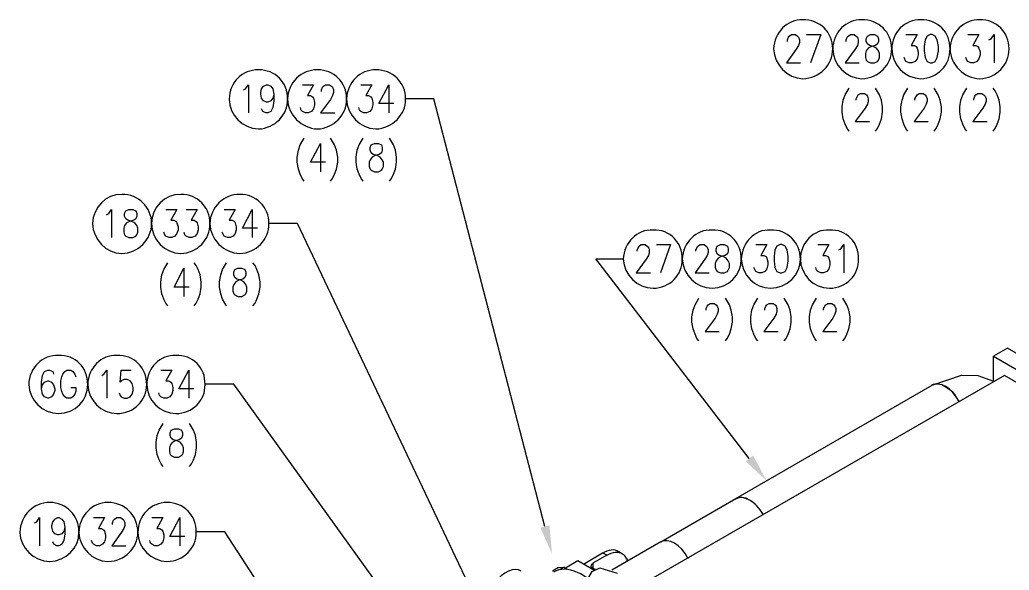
# Model space of a CAD drawing. Header units: inches. Extents: x 0.3 to 33.8, y 15.5 to 37.1.
# Drawn here: x 17.77 to 24.09, y 29.59 to 33.11 of the extents above; entities that cross this region are included whole.
import ezdxf

# ---------------------------------------------------------------- set-up
doc = ezdxf.new("R2010")
doc.units = ezdxf.units.IN
doc.header["$MEASUREMENT"] = 0

# ---------------------------------------------------------------- blocks, each defined once
blk = doc.blocks.new('60298_1')
at = {"transparency": 33554687}
for points in [[(22.4565, 30.3241), (22.5426, 30.1629), (22.4089, 30.2875)], [(21.1562, 29.8783), (21.1724, 29.6962), (21.0981, 29.8632)]]:
    blk.add_hatch(color=21, dxfattribs=at).paths.add_polyline_path(points)
for points in [[(22.675, 32.969), (22.675, 32.9783), (22.6817, 32.9954), (22.6874, 33.0031), (22.7013, 33.0124), (22.7271, 33.0124), (22.7395, 33.0031), (22.7467, 32.9954), (22.7524, 32.9783), (22.7524, 32.9618), (22.7467, 32.9427), (22.7323, 32.9184), (22.6693, 32.8322), (22.7591, 32.8322)], [(22.7979, 33.0124), (22.8882, 33.0124), (22.8232, 32.8322)], [(23.0504, 32.969), (23.0504, 32.9783), (23.0571, 32.9954), (23.0628, 33.0031), (23.0772, 33.0124), (23.1025, 33.0124), (23.1149, 33.0031), (23.1222, 32.9954), (23.1278, 32.9783), (23.1278, 32.9618), (23.1222, 32.9427), (23.1082, 32.9184), (23.0447, 32.8322), (23.1346, 32.8322)], [(23.2058, 32.8322), (23.2311, 32.8322), (23.2508, 32.8415), (23.2564, 32.8492), (23.2637, 32.8658), (23.2637, 32.8921), (23.2564, 32.9091), (23.2435, 32.9262), (23.2239, 32.9355), (23.1986, 32.9427), (23.1862, 32.9525), (23.179, 32.969), (23.179, 32.9861), (23.1862, 33.0031), (23.2058, 33.0124), (23.2311, 33.0124), (23.2508, 33.0031), (23.2564, 32.9861), (23.2564, 32.969), (23.2508, 32.9525), (23.2368, 32.9427), (23.2115, 32.9355), (23.1919, 32.9262), (23.179, 32.9091), (23.1733, 32.8921), (23.1733, 32.8658), (23.179, 32.8492), (23.1862, 32.8415), (23.2058, 32.8322)], [(23.4325, 33.0124), (23.5033, 33.0124), (23.4651, 32.9427), (23.4837, 32.9427), (23.4976, 32.9355), (23.5033, 32.9262), (23.51, 32.9014), (23.51, 32.8828), (23.5033, 32.8585), (23.4904, 32.8415), (23.4707, 32.8322), (23.4527, 32.8322), (23.4325, 32.8415), (23.4201, 32.8658)], [(23.5869, 32.8322), (23.5993, 32.8322), (23.6195, 32.8415), (23.6319, 32.8658), (23.6391, 32.9091), (23.6391, 32.9355), (23.6319, 32.9783), (23.6195, 33.0031), (23.5993, 33.0124), (23.5869, 33.0124), (23.5673, 33.0031), (23.5544, 32.9783), (23.5487, 32.9355), (23.5487, 32.9091), (23.5544, 32.8658), (23.5673, 32.8415), (23.5869, 32.8322)], [(23.8276, 33.0124), (23.8978, 33.0124), (23.8601, 32.9427), (23.8782, 32.9427), (23.8921, 32.9355), (23.8978, 32.9262), (23.905, 32.9014), (23.905, 32.8828), (23.8978, 32.8585), (23.8854, 32.8415), (23.8658, 32.8322), (23.8472, 32.8322), (23.8276, 32.8415), (23.8204, 32.8492), (23.8147, 32.8658)], [(23.9618, 32.9783), (23.9758, 32.9861), (23.9944, 33.0124), (23.9944, 32.8322)], [(19.2026, 32.6587), (19.2166, 32.6664), (19.2352, 32.6922), (19.2352, 32.512)], [(19.3963, 32.6323), (19.3906, 32.606), (19.3767, 32.589), (19.3581, 32.5817), (19.3508, 32.5817), (19.3312, 32.589), (19.3188, 32.606), (19.3131, 32.6323), (19.3131, 32.6416), (19.3188, 32.6664), (19.3312, 32.6829), (19.3508, 32.6922), (19.3581, 32.6922), (19.3767, 32.6829), (19.3906, 32.6664), (19.3963, 32.6323), (19.3963, 32.589), (19.3906, 32.5461), (19.3767, 32.5218), (19.3581, 32.512), (19.3457, 32.512), (19.3255, 32.5218), (19.3188, 32.5384)], [(19.5791, 32.6922), (19.6493, 32.6922), (19.6111, 32.623), (19.6297, 32.623), (19.6436, 32.6153), (19.6493, 32.606), (19.6566, 32.5817), (19.6566, 32.5631), (19.6493, 32.5384), (19.6364, 32.5218), (19.6168, 32.512), (19.5987, 32.512), (19.5791, 32.5218), (19.5719, 32.5291), (19.5662, 32.5461)], [(19.7004, 32.6494), (19.7004, 32.6587), (19.7077, 32.6757), (19.7134, 32.6829), (19.7273, 32.6922), (19.7526, 32.6922), (19.7655, 32.6829), (19.7722, 32.6757), (19.7779, 32.6587), (19.7779, 32.6416), (19.7722, 32.623), (19.7583, 32.5988), (19.6948, 32.512), (19.7851, 32.512)], [(19.9514, 32.6922), (20.0217, 32.6922), (19.9834, 32.623), (20.002, 32.623), (20.016, 32.6153), (20.0217, 32.606), (20.0289, 32.5817), (20.0289, 32.5631), (20.0217, 32.5384), (20.0087, 32.5218), (19.9891, 32.512), (19.971, 32.512), (19.9514, 32.5218), (19.9442, 32.5291), (19.9385, 32.5461)], [(20.1632, 32.5724), (20.0671, 32.5724), (20.1306, 32.6922), (20.1306, 32.512)], [(23.0695, 32.3963), (23.0571, 32.4134), (23.0442, 32.4397), (23.0318, 32.4738), (23.0246, 32.5167), (23.0246, 32.5507), (23.0318, 32.5936), (23.0442, 32.6277), (23.0695, 32.6706)], [(23.2378, 32.3963), (23.2502, 32.4134), (23.2631, 32.4397), (23.2755, 32.4738), (23.2828, 32.5167), (23.2828, 32.5507), (23.2755, 32.5936), (23.2631, 32.6277), (23.2378, 32.6706)], [(23.4449, 32.3963), (23.4325, 32.4134), (23.4196, 32.4397), (23.4072, 32.4738), (23.4, 32.5167), (23.4, 32.5507), (23.4072, 32.5936), (23.4196, 32.6277), (23.4449, 32.6706)], [(23.6133, 32.3963), (23.6257, 32.4134), (23.6386, 32.4397), (23.651, 32.4738), (23.6582, 32.5167), (23.6582, 32.5507), (23.651, 32.5936), (23.6386, 32.6277), (23.6133, 32.6706)], [(23.8204, 32.3963), (23.808, 32.4134), (23.795, 32.4397), (23.7827, 32.4738), (23.7754, 32.5167), (23.7754, 32.5507), (23.7827, 32.5936), (23.795, 32.6277), (23.8204, 32.6706)], [(23.9887, 32.3963), (24.0016, 32.4134), (24.014, 32.4397), (24.0269, 32.4738), (24.0336, 32.5167), (24.0336, 32.5507), (24.0269, 32.5936), (24.014, 32.6277), (24.0016, 32.654), (23.9887, 32.6706)], [(23.1144, 32.5936), (23.1144, 32.6029), (23.1273, 32.6277), (23.1413, 32.637), (23.1666, 32.637), (23.1795, 32.6277), (23.1862, 32.6199), (23.1919, 32.6029), (23.1919, 32.5864), (23.1862, 32.5673), (23.1723, 32.543), (23.1087, 32.4568), (23.1991, 32.4568)], [(23.4899, 32.5936), (23.4899, 32.6029), (23.5028, 32.6277), (23.5167, 32.637), (23.542, 32.637), (23.5549, 32.6277), (23.5621, 32.6199), (23.5673, 32.6029), (23.5673, 32.5864), (23.5621, 32.5673), (23.5477, 32.543), (23.4847, 32.4568), (23.5745, 32.4568)], [(23.8658, 32.5936), (23.8658, 32.6029), (23.8725, 32.6199), (23.8782, 32.6277), (23.8921, 32.637), (23.9174, 32.637), (23.9303, 32.6277), (23.9376, 32.6199), (23.9433, 32.6029), (23.9433, 32.5864), (23.9376, 32.5673), (23.9231, 32.543), (23.8601, 32.4568), (23.95, 32.4568)], [(19.591, 32.0767), (19.5786, 32.0937), (19.5657, 32.1201), (19.5533, 32.1536), (19.546, 32.197), (19.546, 32.2306), (19.5533, 32.274), (19.5657, 32.3075), (19.591, 32.3509)], [(19.7593, 32.0767), (19.7722, 32.0937), (19.7846, 32.1201), (19.7975, 32.1536), (19.8042, 32.197), (19.8042, 32.2306), (19.7975, 32.274), (19.7846, 32.3075), (19.7593, 32.3509)], [(19.9669, 32.0767), (19.954, 32.0937), (19.9411, 32.1201), (19.9287, 32.1536), (19.9215, 32.197), (19.9215, 32.2306), (19.9287, 32.274), (19.9411, 32.3075), (19.9669, 32.3509)], [(20.1347, 32.0767), (20.1477, 32.0937), (20.1601, 32.1201), (20.173, 32.1536), (20.1797, 32.197), (20.1797, 32.2306), (20.173, 32.274), (20.1601, 32.3075), (20.1347, 32.3509)], [(19.7263, 32.197), (19.6307, 32.197), (19.6937, 32.3168), (19.6937, 32.1366)], [(20.0387, 32.1366), (20.064, 32.1366), (20.0836, 32.1459), (20.0893, 32.1536), (20.096, 32.1707), (20.096, 32.197), (20.0893, 32.2135), (20.0764, 32.2306), (20.0568, 32.2399), (20.0315, 32.2476), (20.0186, 32.2569), (20.0118, 32.274), (20.0118, 32.2905), (20.0186, 32.3075), (20.0387, 32.3168), (20.064, 32.3168), (20.0836, 32.3075), (20.0893, 32.2905), (20.0893, 32.274), (20.0836, 32.2569), (20.0697, 32.2476), (20.0444, 32.2399), (20.0242, 32.2306), (20.0118, 32.2135), (20.0062, 32.197), (20.0062, 32.1707), (20.0118, 32.1536), (20.0186, 32.1459), (20.0387, 32.1366)], [(18.3284, 31.8624), (18.3423, 31.8696), (18.3604, 31.8959), (18.3604, 31.7157)], [(18.4709, 31.7157), (18.4962, 31.7157), (18.5158, 31.725), (18.5215, 31.7328), (18.5287, 31.7498), (18.5287, 31.7756), (18.5215, 31.7927), (18.5091, 31.8097), (18.4895, 31.819), (18.4642, 31.8267), (18.4513, 31.836), (18.444, 31.8531), (18.444, 31.8696), (18.4513, 31.8866), (18.4709, 31.8959), (18.4962, 31.8959), (18.5158, 31.8866), (18.5215, 31.8696), (18.5215, 31.8531), (18.5158, 31.836), (18.5019, 31.8267), (18.4766, 31.819), (18.4569, 31.8097), (18.444, 31.7927), (18.4389, 31.7756), (18.4389, 31.7498), (18.444, 31.7328), (18.4513, 31.725), (18.4709, 31.7157)], [(18.7079, 31.8959), (18.7781, 31.8959), (18.7399, 31.8267), (18.7585, 31.8267), (18.7725, 31.819), (18.7781, 31.8097), (18.7854, 31.7854), (18.7854, 31.7663), (18.7781, 31.7421), (18.7652, 31.725), (18.7456, 31.7157), (18.7275, 31.7157), (18.7079, 31.725), (18.7007, 31.7328), (18.695, 31.7498)], [(18.8365, 31.8959), (18.9067, 31.8959), (18.869, 31.8267), (18.8871, 31.8267), (18.9011, 31.819), (18.9067, 31.8097), (18.914, 31.7854), (18.914, 31.7663), (18.9067, 31.7421), (18.8943, 31.725), (18.8742, 31.7157), (18.8561, 31.7157), (18.8365, 31.725), (18.8293, 31.7328), (18.8236, 31.7498)], [(19.0797, 31.8959), (19.1505, 31.8959), (19.1123, 31.8267), (19.1309, 31.8267), (19.1448, 31.819), (19.1505, 31.8097), (19.1572, 31.7854), (19.1572, 31.7663), (19.1505, 31.7421), (19.1376, 31.725), (19.1179, 31.7157), (19.0999, 31.7157), (19.0797, 31.725), (19.0673, 31.7498)], [(19.292, 31.7756), (19.1959, 31.7756), (19.2594, 31.8959), (19.2594, 31.7157)], [(21.716, 31.6284), (21.716, 31.6377), (21.7289, 31.662), (21.7428, 31.6713), (21.7681, 31.6713), (21.7811, 31.662), (21.7878, 31.6543), (21.7935, 31.6377), (21.7935, 31.6207), (21.7878, 31.6021), (21.7738, 31.5773), (21.7103, 31.4911), (21.8007, 31.4911)], [(21.8394, 31.6713), (21.9293, 31.6713), (21.8647, 31.4911)], [(22.0914, 31.6284), (22.0914, 31.6377), (22.1043, 31.662), (22.1183, 31.6713), (22.1436, 31.6713), (22.1565, 31.662), (22.1637, 31.6543), (22.1689, 31.6377), (22.1689, 31.6207), (22.1637, 31.6021), (22.1493, 31.5773), (22.0863, 31.4911), (22.1761, 31.4911)], [(22.2474, 31.4911), (22.2727, 31.4911), (22.2923, 31.5004), (22.298, 31.5081), (22.3047, 31.5252), (22.3047, 31.5515), (22.298, 31.568), (22.2851, 31.5851), (22.2654, 31.5944), (22.2401, 31.6021), (22.2272, 31.6114), (22.2205, 31.6284), (22.2205, 31.645), (22.2272, 31.662), (22.2474, 31.6713), (22.2727, 31.6713), (22.2923, 31.662), (22.298, 31.645), (22.298, 31.6284), (22.2923, 31.6114), (22.2784, 31.6021), (22.2525, 31.5944), (22.2329, 31.5851), (22.2205, 31.568), (22.2148, 31.5515), (22.2148, 31.5252), (22.2205, 31.5081), (22.2272, 31.5004), (22.2474, 31.4911)], [(22.4741, 31.6713), (22.5448, 31.6713), (22.5066, 31.6021), (22.5247, 31.6021), (22.5391, 31.5944), (22.5448, 31.5851), (22.5515, 31.5608), (22.5515, 31.5417), (22.5448, 31.5174), (22.5319, 31.5004), (22.5123, 31.4911), (22.4937, 31.4911), (22.4741, 31.5004), (22.4617, 31.5252)], [(22.6285, 31.4911), (22.6409, 31.4911), (22.6605, 31.5004), (22.6734, 31.5252), (22.6801, 31.568), (22.6801, 31.5944), (22.6734, 31.6377), (22.6605, 31.662), (22.6409, 31.6713), (22.6285, 31.6713), (22.6083, 31.662), (22.5959, 31.6377), (22.5903, 31.5944), (22.5903, 31.568), (22.5959, 31.5252), (22.6083, 31.5004), (22.6285, 31.4911)], [(22.8691, 31.6713), (22.9394, 31.6713), (22.9011, 31.6021), (22.9197, 31.6021), (22.9337, 31.5944), (22.9394, 31.5851), (22.9466, 31.5608), (22.9466, 31.5417), (22.9394, 31.5174), (22.927, 31.5004), (22.9068, 31.4911), (22.8887, 31.4911), (22.8691, 31.5004), (22.8619, 31.5081), (22.8562, 31.5252)], [(23.0034, 31.6377), (23.0173, 31.645), (23.0359, 31.6713), (23.0359, 31.4911)], [(18.7198, 31.2804), (18.7074, 31.2969), (18.6945, 31.3232), (18.6821, 31.3573), (18.6749, 31.4002), (18.6749, 31.4343), (18.6821, 31.4771), (18.6945, 31.5112), (18.7198, 31.5541)], [(18.8551, 31.4002), (18.7596, 31.4002), (18.8226, 31.5205), (18.8226, 31.3403)], [(18.8881, 31.2804), (18.9011, 31.2969), (18.9134, 31.3232), (18.9264, 31.3573), (18.9331, 31.4002), (18.9331, 31.4343), (18.9264, 31.4771), (18.9134, 31.5112), (18.9011, 31.5376), (18.8881, 31.5541)], [(19.0952, 31.2804), (19.0828, 31.2969), (19.0699, 31.3232), (19.0575, 31.3573), (19.0503, 31.4002), (19.0503, 31.4343), (19.0575, 31.4771), (19.0699, 31.5112), (19.0952, 31.5541)], [(19.167, 31.3403), (19.1928, 31.3403), (19.2124, 31.3496), (19.2181, 31.3573), (19.2248, 31.3739), (19.2248, 31.4002), (19.2181, 31.4172), (19.2052, 31.4343), (19.1856, 31.4436), (19.1603, 31.4513), (19.1474, 31.4606), (19.1407, 31.4771), (19.1407, 31.4942), (19.1474, 31.5112), (19.167, 31.5205), (19.1928, 31.5205), (19.2124, 31.5112), (19.2181, 31.4942), (19.2181, 31.4771), (19.2124, 31.4606), (19.198, 31.4513), (19.1727, 31.4436), (19.1531, 31.4343), (19.1407, 31.4172), (19.135, 31.4002), (19.135, 31.3739), (19.1407, 31.3573), (19.1474, 31.3496), (19.167, 31.3403)], [(19.2636, 31.2804), (19.2765, 31.2969), (19.2889, 31.3232), (19.3018, 31.3573), (19.3085, 31.4002), (19.3085, 31.4343), (19.3018, 31.4771), (19.2889, 31.5112), (19.2765, 31.5376), (19.2636, 31.5541)], [(22.111, 31.0557), (22.0981, 31.0723), (22.0857, 31.0986), (22.0728, 31.1327), (22.0661, 31.1755), (22.0661, 31.2096), (22.0728, 31.2525), (22.0857, 31.2866), (22.111, 31.33)], [(22.156, 31.2525), (22.156, 31.2623), (22.1632, 31.2788), (22.1689, 31.2866), (22.1828, 31.2959), (22.2081, 31.2959), (22.221, 31.2866), (22.2277, 31.2788), (22.2334, 31.2623), (22.2334, 31.2453), (22.2277, 31.2267), (22.2138, 31.2019), (22.1503, 31.1156), (22.2407, 31.1156)], [(22.2794, 31.0557), (22.2918, 31.0723), (22.3047, 31.0986), (22.3171, 31.1327), (22.3243, 31.1755), (22.3243, 31.2096), (22.3171, 31.2525), (22.3047, 31.2866), (22.2794, 31.33)], [(22.4865, 31.0557), (22.4736, 31.0723), (22.4612, 31.0986), (22.4483, 31.1327), (22.4415, 31.1755), (22.4415, 31.2096), (22.4483, 31.2525), (22.4612, 31.2866), (22.4865, 31.33)], [(22.5314, 31.2525), (22.5314, 31.2623), (22.5386, 31.2788), (22.5443, 31.2866), (22.5582, 31.2959), (22.5836, 31.2959), (22.5965, 31.2866), (22.6032, 31.2788), (22.6089, 31.2623), (22.6089, 31.2453), (22.6032, 31.2267), (22.5892, 31.2019), (22.5257, 31.1156), (22.6161, 31.1156)], [(22.6548, 31.0557), (22.6672, 31.0723), (22.6801, 31.0986), (22.6925, 31.1327), (22.6997, 31.1755), (22.6997, 31.2096), (22.6925, 31.2525), (22.6801, 31.2866), (22.6548, 31.33)], [(22.8619, 31.0557), (22.8495, 31.0723), (22.8366, 31.0986), (22.8237, 31.1327), (22.817, 31.1755), (22.817, 31.2096), (22.8237, 31.2525), (22.8366, 31.2866), (22.8619, 31.33)], [(22.9068, 31.2525), (22.9068, 31.2623), (22.9141, 31.2788), (22.9197, 31.2866), (22.9337, 31.2959), (22.959, 31.2959), (22.9719, 31.2866), (22.9786, 31.2788), (22.9843, 31.2623), (22.9843, 31.2453), (22.9786, 31.2267), (22.9647, 31.2019), (22.9011, 31.1156), (22.9915, 31.1156)], [(23.0302, 31.0557), (23.0426, 31.0723), (23.0556, 31.0986), (23.0679, 31.1327), (23.0752, 31.1755), (23.0752, 31.2096), (23.0679, 31.2525), (23.0556, 31.2866), (23.0302, 31.33)], [(24.0796, 31.0103), (23.9913, 30.9592), (25.4429, 30.121)], [(23.9913, 30.7955), (23.9913, 30.9592)], [(25.5312, 30.1722), (24.0796, 31.0103)], [(17.9132, 30.75), (17.9204, 30.7759), (17.9333, 30.7929), (17.9529, 30.8006), (17.9586, 30.8006), (17.9782, 30.7929), (17.9906, 30.7759), (17.9979, 30.75), (17.9979, 30.7402), (17.9906, 30.7159), (17.9782, 30.6989), (17.9586, 30.6896), (17.9529, 30.6896), (17.9333, 30.6989), (17.9204, 30.7159), (17.9132, 30.75), (17.9132, 30.7929), (17.9204, 30.8363), (17.9333, 30.8605), (17.9529, 30.8698), (17.9653, 30.8698), (17.9849, 30.8605), (17.9906, 30.8435)], [(18.1001, 30.7593), (18.1321, 30.7593), (18.1321, 30.733), (18.1264, 30.7159), (18.114, 30.6989), (18.1001, 30.6896), (18.0743, 30.6896), (18.0619, 30.6989), (18.049, 30.7159), (18.0423, 30.733), (18.0366, 30.7593), (18.0366, 30.8006), (18.0423, 30.827), (18.049, 30.8435), (18.0619, 30.8605), (18.0743, 30.8698), (18.1001, 30.8698), (18.114, 30.8605), (18.1264, 30.8435), (18.1321, 30.827)], [(18.2984, 30.8363), (18.3123, 30.8435), (18.3309, 30.8698), (18.3309, 30.6896)], [(18.4089, 30.7237), (18.4146, 30.7067), (18.4213, 30.6989), (18.4409, 30.6896), (18.4595, 30.6896), (18.4791, 30.6989), (18.4921, 30.7159), (18.4988, 30.7402), (18.4988, 30.7593), (18.4921, 30.7836), (18.4791, 30.8006), (18.4595, 30.8099), (18.4409, 30.8099), (18.4213, 30.8006), (18.4146, 30.7929), (18.4213, 30.8698), (18.4864, 30.8698)], [(18.6749, 30.8698), (18.7451, 30.8698), (18.7069, 30.8006), (18.7255, 30.8006), (18.7394, 30.7929), (18.7451, 30.7836), (18.7518, 30.7593), (18.7518, 30.7402), (18.7451, 30.7159), (18.7322, 30.6989), (18.7126, 30.6896), (18.6945, 30.6896), (18.6749, 30.6989), (18.6676, 30.7067), (18.662, 30.7237)], [(18.8866, 30.75), (18.7905, 30.75), (18.8541, 30.8698), (18.8541, 30.6896)], [(24.062, 30.8363), (21.7609, 29.5081)], [(22.346, 30.0493), (23.5993, 30.7728), (23.7868, 30.8373), (23.8901, 30.8342), (23.9913, 30.7996)], [(25.3716, 30.0803), (24.062, 30.8363)], [(18.6898, 30.2543), (18.6774, 30.2713), (18.6645, 30.2971), (18.6521, 30.3312), (18.6449, 30.3741), (18.6449, 30.4082), (18.6521, 30.4515), (18.6645, 30.4851), (18.6898, 30.5285)], [(18.8582, 30.2543), (18.8711, 30.2713), (18.8835, 30.2971), (18.8964, 30.3312), (18.9031, 30.3741), (18.9031, 30.4082), (18.8964, 30.4515), (18.8835, 30.4851), (18.8582, 30.5285)], [(18.7621, 30.3142), (18.7874, 30.3142), (18.8071, 30.3235), (18.8127, 30.3312), (18.8195, 30.3483), (18.8195, 30.3741), (18.8127, 30.3911), (18.7998, 30.4082), (18.7802, 30.4175), (18.7549, 30.4252), (18.742, 30.4345), (18.7353, 30.4515), (18.7353, 30.4681), (18.742, 30.4851), (18.7621, 30.4944), (18.7874, 30.4944), (18.8071, 30.4851), (18.8127, 30.4681), (18.8127, 30.4515), (18.8071, 30.4345), (18.7931, 30.4252), (18.7673, 30.4175), (18.7477, 30.4082), (18.7353, 30.3911), (18.7296, 30.3741), (18.7296, 30.3483), (18.7353, 30.3312), (18.742, 30.3235), (18.7621, 30.3142)], [(21.8683, 29.7735), (22.346, 30.0493)], [(17.8687, 29.8938), (17.8832, 29.9016), (17.9013, 29.9279), (17.9013, 29.7477)], [(18.0624, 29.8675), (18.0567, 29.8412), (18.0428, 29.8246), (18.0242, 29.8169), (18.0175, 29.8169), (17.9979, 29.8246), (17.9849, 29.8412), (17.9793, 29.8675), (17.9793, 29.8768), (17.9849, 29.9016), (17.9979, 29.9181), (18.0175, 29.9279), (18.0242, 29.9279), (18.0428, 29.9181), (18.0567, 29.9016), (18.0624, 29.8675), (18.0624, 29.8246), (18.0567, 29.7812), (18.0428, 29.757), (18.0242, 29.7477), (18.0118, 29.7477), (17.9922, 29.757), (17.9849, 29.7735)], [(18.2452, 29.9279), (18.3154, 29.9279), (18.2777, 29.8582), (18.2958, 29.8582), (18.3098, 29.8504), (18.3154, 29.8412), (18.3227, 29.8169), (18.3227, 29.7983), (18.3154, 29.7735), (18.303, 29.757), (18.2834, 29.7477), (18.2648, 29.7477), (18.2452, 29.757), (18.238, 29.7642), (18.2323, 29.7812)], [(18.3671, 29.8845), (18.3671, 29.8938), (18.3738, 29.9109), (18.3795, 29.9181), (18.3934, 29.9279), (18.4187, 29.9279), (18.4316, 29.9181), (18.4389, 29.9109), (18.4445, 29.8938), (18.4445, 29.8768), (18.4389, 29.8582), (18.4244, 29.8339), (18.3614, 29.7477), (18.4513, 29.7477)], [(18.6175, 29.9279), (18.6878, 29.9279), (18.6501, 29.8582), (18.6681, 29.8582), (18.6821, 29.8504), (18.6878, 29.8412), (18.695, 29.8169), (18.695, 29.7983), (18.6878, 29.7735), (18.6754, 29.757), (18.6552, 29.7477), (18.6372, 29.7477), (18.6175, 29.757), (18.6103, 29.7642), (18.6046, 29.7812)], [(18.8293, 29.8076), (18.7337, 29.8076), (18.7967, 29.9279), (18.7967, 29.7477)], [(21.8683, 29.7735), (21.5554, 29.5928)], [(21.3726, 29.631), (21.496, 29.7028)], [(21.5229, 29.6873), (21.496, 29.7028)], [(21.5962, 29.7126), (21.623, 29.6971)], [(21.4392, 29.5922), (21.3369, 29.6516), (21.2579, 29.6057)], [(21.5229, 29.6873), (21.434, 29.6361)], [(21.434, 29.6361), (21.434, 29.6057)], [(21.6561, 29.6511), (21.6509, 29.6671), (21.6509, 29.648)], [(21.2135, 29.6083), (21.1758, 29.5866)], [(21.2135, 29.6083), (21.2512, 29.6119)], [(21.2512, 29.6119), (21.2228, 29.5959)], [(21.2512, 29.6119), (21.2662, 29.5974)], [(21.402, 29.537), (21.4299, 29.5845), (21.4769, 29.6077), (21.5884, 29.5721)], [(21.434, 29.6057), (21.4475, 29.5979)]]:
    blk.add_lwpolyline(points, dxfattribs=at)
at = {"color": 21, "transparency": 33554687}
for points in [[(21.1268, 29.8706), (20.4188, 32.6024), (20.2385, 32.6024)], [(20.6558, 29.4673), (19.5476, 31.8061), (19.3674, 31.8061)], [(22.4322, 30.3054), (21.4516, 31.5814), (21.6318, 31.5814)], [(20.3888, 29.0459), (19.1422, 30.78), (18.962, 30.78)], [(20.0728, 28.3126), (19.0849, 29.8375), (18.9047, 29.8375)]]:
    blk.add_lwpolyline(points, dxfattribs=at)
at = {"transparency": 33554687}
for points, knots in [([(22.9647, 32.921), (22.9662, 32.8188), (22.8821, 32.7348), (22.7736, 32.7299), (22.6747, 32.7348), (22.5907, 32.8188), (22.5877, 32.921), (22.5907, 33.0262), (22.6747, 33.1102), (22.7736, 33.1069), (22.8821, 33.1102), (22.9662, 33.0262), (22.9647, 32.921)], [0, 0, 0, 0, 1, 1, 1, 2, 2, 2, 3, 3, 3, 4, 4, 4, 4]), ([(22.9647, 32.921), (22.9662, 32.8188), (22.8821, 32.7348), (22.7736, 32.7299), (22.6747, 32.7348), (22.5907, 32.8188), (22.5877, 32.921), (22.5907, 33.0262), (22.6747, 33.1102), (22.7736, 33.1069), (22.8821, 33.1102), (22.9662, 33.0262), (22.9647, 32.921)], [0, 0, 0, 0, 1, 1, 1, 2, 2, 2, 3, 3, 3, 4, 4, 4, 4]), ([(22.9647, 32.921), (22.9662, 32.8188), (22.8821, 32.7348), (22.7736, 32.7299), (22.6747, 32.7348), (22.5907, 32.8188), (22.5877, 32.921), (22.5907, 33.0262), (22.6747, 33.1102), (22.7736, 33.1069), (22.8821, 33.1102), (22.9662, 33.0262), (22.9647, 32.921)], [0, 0, 0, 0, 1, 1, 1, 2, 2, 2, 3, 3, 3, 4, 4, 4, 4]), ([(23.3416, 32.921), (23.3416, 32.8188), (23.2576, 32.7348), (23.1506, 32.7299), (23.0502, 32.7348), (22.9662, 32.8188), (22.9647, 32.921), (22.9662, 33.0262), (23.0502, 33.1102), (23.1506, 33.1069), (23.2576, 33.1102), (23.3416, 33.0262), (23.3416, 32.921)], [0, 0, 0, 0, 1, 1, 1, 2, 2, 2, 3, 3, 3, 4, 4, 4, 4]), ([(23.3416, 32.921), (23.3416, 32.8188), (23.2576, 32.7348), (23.1506, 32.7299), (23.0502, 32.7348), (22.9662, 32.8188), (22.9647, 32.921), (22.9662, 33.0262), (23.0502, 33.1102), (23.1506, 33.1069), (23.2576, 33.1102), (23.3416, 33.0262), (23.3416, 32.921)], [0, 0, 0, 0, 1, 1, 1, 2, 2, 2, 3, 3, 3, 4, 4, 4, 4]), ([(23.3416, 32.921), (23.3416, 32.8188), (23.2576, 32.7348), (23.1506, 32.7299), (23.0502, 32.7348), (22.9662, 32.8188), (22.9647, 32.921), (22.9662, 33.0262), (23.0502, 33.1102), (23.1506, 33.1069), (23.2576, 33.1102), (23.3416, 33.0262), (23.3416, 32.921)], [0, 0, 0, 0, 1, 1, 1, 2, 2, 2, 3, 3, 3, 4, 4, 4, 4]), ([(23.7135, 32.921), (23.7171, 32.8188), (23.6331, 32.7348), (23.5275, 32.7299), (23.4257, 32.7348), (23.3416, 32.8188), (23.3416, 32.921), (23.3416, 33.0262), (23.4257, 33.1102), (23.5275, 33.1069), (23.6331, 33.1102), (23.7171, 33.0262), (23.7135, 32.921)], [0, 0, 0, 0, 1, 1, 1, 2, 2, 2, 3, 3, 3, 4, 4, 4, 4]), ([(23.7135, 32.921), (23.7171, 32.8188), (23.6331, 32.7348), (23.5275, 32.7299), (23.4257, 32.7348), (23.3416, 32.8188), (23.3416, 32.921), (23.3416, 33.0262), (23.4257, 33.1102), (23.5275, 33.1069), (23.6331, 33.1102), (23.7171, 33.0262), (23.7135, 32.921)], [0, 0, 0, 0, 1, 1, 1, 2, 2, 2, 3, 3, 3, 4, 4, 4, 4]), ([(23.7135, 32.921), (23.7171, 32.8188), (23.6331, 32.7348), (23.5275, 32.7299), (23.4257, 32.7348), (23.3416, 32.8188), (23.3416, 32.921), (23.3416, 33.0262), (23.4257, 33.1102), (23.5275, 33.1069), (23.6331, 33.1102), (23.7171, 33.0262), (23.7135, 32.921)], [0, 0, 0, 0, 1, 1, 1, 2, 2, 2, 3, 3, 3, 4, 4, 4, 4]), ([(24.0904, 32.921), (24.0926, 32.8188), (24.0086, 32.7348), (23.9045, 32.7299), (23.8012, 32.7348), (23.7171, 32.8188), (23.7135, 32.921), (23.7171, 33.0262), (23.8012, 33.1102), (23.9045, 33.1069), (24.0086, 33.1102), (24.0926, 33.0262), (24.0904, 32.921)], [0, 0, 0, 0, 1, 1, 1, 2, 2, 2, 3, 3, 3, 4, 4, 4, 4]), ([(24.0904, 32.921), (24.0926, 32.8188), (24.0086, 32.7348), (23.9045, 32.7299), (23.8012, 32.7348), (23.7171, 32.8188), (23.7135, 32.921), (23.7171, 33.0262), (23.8012, 33.1102), (23.9045, 33.1069), (24.0086, 33.1102), (24.0926, 33.0262), (24.0904, 32.921)], [0, 0, 0, 0, 1, 1, 1, 2, 2, 2, 3, 3, 3, 4, 4, 4, 4]), ([(24.0904, 32.921), (24.0926, 32.8188), (24.0086, 32.7348), (23.9045, 32.7299), (23.8012, 32.7348), (23.7171, 32.8188), (23.7135, 32.921), (23.7171, 33.0262), (23.8012, 33.1102), (23.9045, 33.1069), (24.0086, 33.1102), (24.0926, 33.0262), (24.0904, 32.921)], [0, 0, 0, 0, 1, 1, 1, 2, 2, 2, 3, 3, 3, 4, 4, 4, 4]), ([(19.4841, 32.6008), (19.4878, 32.4989), (19.4037, 32.4149), (19.2982, 32.4098), (19.1964, 32.4149), (19.1123, 32.4989), (19.1123, 32.6008), (19.1123, 32.7063), (19.1964, 32.7903), (19.2982, 32.7867), (19.4037, 32.7903), (19.4878, 32.7063), (19.4841, 32.6008)], [0, 0, 0, 0, 1, 1, 1, 2, 2, 2, 3, 3, 3, 4, 4, 4, 4]), ([(19.4841, 32.6008), (19.4878, 32.4989), (19.4037, 32.4149), (19.2982, 32.4098), (19.1964, 32.4149), (19.1123, 32.4989), (19.1123, 32.6008), (19.1123, 32.7063), (19.1964, 32.7903), (19.2982, 32.7867), (19.4037, 32.7903), (19.4878, 32.7063), (19.4841, 32.6008)], [0, 0, 0, 0, 1, 1, 1, 2, 2, 2, 3, 3, 3, 4, 4, 4, 4]), ([(19.4841, 32.6008), (19.4878, 32.4989), (19.4037, 32.4149), (19.2982, 32.4098), (19.1964, 32.4149), (19.1123, 32.4989), (19.1123, 32.6008), (19.1123, 32.7063), (19.1964, 32.7903), (19.2982, 32.7867), (19.4037, 32.7903), (19.4878, 32.7063), (19.4841, 32.6008)], [0, 0, 0, 0, 1, 1, 1, 2, 2, 2, 3, 3, 3, 4, 4, 4, 4]), ([(19.8611, 32.6008), (19.8633, 32.4989), (19.7792, 32.4149), (19.6751, 32.4098), (19.5718, 32.4149), (19.4878, 32.4989), (19.4841, 32.6008), (19.4878, 32.7063), (19.5718, 32.7903), (19.6751, 32.7867), (19.7792, 32.7903), (19.8633, 32.7063), (19.8611, 32.6008)], [0, 0, 0, 0, 1, 1, 1, 2, 2, 2, 3, 3, 3, 4, 4, 4, 4]), ([(19.8611, 32.6008), (19.8633, 32.4989), (19.7792, 32.4149), (19.6751, 32.4098), (19.5718, 32.4149), (19.4878, 32.4989), (19.4841, 32.6008), (19.4878, 32.7063), (19.5718, 32.7903), (19.6751, 32.7867), (19.7792, 32.7903), (19.8633, 32.7063), (19.8611, 32.6008)], [0, 0, 0, 0, 1, 1, 1, 2, 2, 2, 3, 3, 3, 4, 4, 4, 4]), ([(19.8611, 32.6008), (19.8633, 32.4989), (19.7792, 32.4149), (19.6751, 32.4098), (19.5718, 32.4149), (19.4878, 32.4989), (19.4841, 32.6008), (19.4878, 32.7063), (19.5718, 32.7903), (19.6751, 32.7867), (19.7792, 32.7903), (19.8633, 32.7063), (19.8611, 32.6008)], [0, 0, 0, 0, 1, 1, 1, 2, 2, 2, 3, 3, 3, 4, 4, 4, 4]), ([(20.238, 32.6008), (20.2388, 32.4989), (20.1547, 32.4149), (20.047, 32.4098), (19.9473, 32.4149), (19.8633, 32.4989), (19.8611, 32.6008), (19.8633, 32.7063), (19.9473, 32.7903), (20.047, 32.7867), (20.1547, 32.7903), (20.2388, 32.7063), (20.238, 32.6008)], [0, 0, 0, 0, 1, 1, 1, 2, 2, 2, 3, 3, 3, 4, 4, 4, 4]), ([(20.238, 32.6008), (20.2388, 32.4989), (20.1547, 32.4149), (20.047, 32.4098), (19.9473, 32.4149), (19.8633, 32.4989), (19.8611, 32.6008), (19.8633, 32.7063), (19.9473, 32.7903), (20.047, 32.7867), (20.1547, 32.7903), (20.2388, 32.7063), (20.238, 32.6008)], [0, 0, 0, 0, 1, 1, 1, 2, 2, 2, 3, 3, 3, 4, 4, 4, 4]), ([(20.238, 32.6008), (20.2388, 32.4989), (20.1547, 32.4149), (20.047, 32.4098), (19.9473, 32.4149), (19.8633, 32.4989), (19.8611, 32.6008), (19.8633, 32.7063), (19.9473, 32.7903), (20.047, 32.7867), (20.1547, 32.7903), (20.2388, 32.7063), (20.238, 32.6008)], [0, 0, 0, 0, 1, 1, 1, 2, 2, 2, 3, 3, 3, 4, 4, 4, 4]), ([(18.6165, 31.8056), (18.6166, 31.7025), (18.5325, 31.6184), (18.4254, 31.6145), (18.3251, 31.6184), (18.2411, 31.7025), (18.2395, 31.8056), (18.2411, 31.9098), (18.3251, 31.9939), (18.4254, 31.9915), (18.5325, 31.9939), (18.6166, 31.9098), (18.6165, 31.8056)], [0, 0, 0, 0, 1, 1, 1, 2, 2, 2, 3, 3, 3, 4, 4, 4, 4]), ([(18.6165, 31.8056), (18.6166, 31.7025), (18.5325, 31.6184), (18.4254, 31.6145), (18.3251, 31.6184), (18.2411, 31.7025), (18.2395, 31.8056), (18.2411, 31.9098), (18.3251, 31.9939), (18.4254, 31.9915), (18.5325, 31.9939), (18.6166, 31.9098), (18.6165, 31.8056)], [0, 0, 0, 0, 1, 1, 1, 2, 2, 2, 3, 3, 3, 4, 4, 4, 4]), ([(18.6165, 31.8056), (18.6166, 31.7025), (18.5325, 31.6184), (18.4254, 31.6145), (18.3251, 31.6184), (18.2411, 31.7025), (18.2395, 31.8056), (18.2411, 31.9098), (18.3251, 31.9939), (18.4254, 31.9915), (18.5325, 31.9939), (18.6166, 31.9098), (18.6165, 31.8056)], [0, 0, 0, 0, 1, 1, 1, 2, 2, 2, 3, 3, 3, 4, 4, 4, 4]), ([(18.9883, 31.8056), (18.992, 31.7025), (18.908, 31.6184), (18.8024, 31.6145), (18.7006, 31.6184), (18.6166, 31.7025), (18.6165, 31.8056), (18.6166, 31.9098), (18.7006, 31.9939), (18.8024, 31.9915), (18.908, 31.9939), (18.992, 31.9098), (18.9883, 31.8056)], [0, 0, 0, 0, 1, 1, 1, 2, 2, 2, 3, 3, 3, 4, 4, 4, 4]), ([(18.9883, 31.8056), (18.992, 31.7025), (18.908, 31.6184), (18.8024, 31.6145), (18.7006, 31.6184), (18.6166, 31.7025), (18.6165, 31.8056), (18.6166, 31.9098), (18.7006, 31.9939), (18.8024, 31.9915), (18.908, 31.9939), (18.992, 31.9098), (18.9883, 31.8056)], [0, 0, 0, 0, 1, 1, 1, 2, 2, 2, 3, 3, 3, 4, 4, 4, 4]), ([(18.9883, 31.8056), (18.992, 31.7025), (18.908, 31.6184), (18.8024, 31.6145), (18.7006, 31.6184), (18.6166, 31.7025), (18.6165, 31.8056), (18.6166, 31.9098), (18.7006, 31.9939), (18.8024, 31.9915), (18.908, 31.9939), (18.992, 31.9098), (18.9883, 31.8056)], [0, 0, 0, 0, 1, 1, 1, 2, 2, 2, 3, 3, 3, 4, 4, 4, 4]), ([(19.3653, 31.8056), (19.3675, 31.7025), (19.2835, 31.6184), (19.1794, 31.6145), (19.0761, 31.6184), (18.992, 31.7025), (18.9883, 31.8056), (18.992, 31.9098), (19.0761, 31.9939), (19.1794, 31.9915), (19.2835, 31.9939), (19.3675, 31.9098), (19.3653, 31.8056)], [0, 0, 0, 0, 1, 1, 1, 2, 2, 2, 3, 3, 3, 4, 4, 4, 4]), ([(19.3653, 31.8056), (19.3675, 31.7025), (19.2835, 31.6184), (19.1794, 31.6145), (19.0761, 31.6184), (18.992, 31.7025), (18.9883, 31.8056), (18.992, 31.9098), (19.0761, 31.9939), (19.1794, 31.9915), (19.2835, 31.9939), (19.3675, 31.9098), (19.3653, 31.8056)], [0, 0, 0, 0, 1, 1, 1, 2, 2, 2, 3, 3, 3, 4, 4, 4, 4]), ([(19.3653, 31.8056), (19.3675, 31.7025), (19.2835, 31.6184), (19.1794, 31.6145), (19.0761, 31.6184), (18.992, 31.7025), (18.9883, 31.8056), (18.992, 31.9098), (19.0761, 31.9939), (19.1794, 31.9915), (19.2835, 31.9939), (19.3675, 31.9098), (19.3653, 31.8056)], [0, 0, 0, 0, 1, 1, 1, 2, 2, 2, 3, 3, 3, 4, 4, 4, 4]), ([(22.0041, 31.5784), (22.0076, 31.4779), (21.9235, 31.3938), (21.8182, 31.3924), (21.7161, 31.3938), (21.6321, 31.4779), (21.6272, 31.5784), (21.6321, 31.6852), (21.7161, 31.7693), (21.8182, 31.7643), (21.9235, 31.7693), (22.0076, 31.6852), (22.0041, 31.5784)], [0, 0, 0, 0, 1, 1, 1, 2, 2, 2, 3, 3, 3, 4, 4, 4, 4]), ([(22.0041, 31.5784), (22.0076, 31.4779), (21.9235, 31.3938), (21.8182, 31.3924), (21.7161, 31.3938), (21.6321, 31.4779), (21.6272, 31.5784), (21.6321, 31.6852), (21.7161, 31.7693), (21.8182, 31.7643), (21.9235, 31.7693), (22.0076, 31.6852), (22.0041, 31.5784)], [0, 0, 0, 0, 1, 1, 1, 2, 2, 2, 3, 3, 3, 4, 4, 4, 4]), ([(22.0041, 31.5784), (22.0076, 31.4779), (21.9235, 31.3938), (21.8182, 31.3924), (21.7161, 31.3938), (21.6321, 31.4779), (21.6272, 31.5784), (21.6321, 31.6852), (21.7161, 31.7693), (21.8182, 31.7643), (21.9235, 31.7693), (22.0076, 31.6852), (22.0041, 31.5784)], [0, 0, 0, 0, 1, 1, 1, 2, 2, 2, 3, 3, 3, 4, 4, 4, 4]), ([(22.3811, 31.5784), (22.3831, 31.4779), (22.299, 31.3938), (22.1952, 31.3924), (22.0916, 31.3938), (22.0076, 31.4779), (22.0041, 31.5784), (22.0076, 31.6852), (22.0916, 31.7693), (22.1952, 31.7643), (22.299, 31.7693), (22.3831, 31.6852), (22.3811, 31.5784)], [0, 0, 0, 0, 1, 1, 1, 2, 2, 2, 3, 3, 3, 4, 4, 4, 4]), ([(22.3811, 31.5784), (22.3831, 31.4779), (22.299, 31.3938), (22.1952, 31.3924), (22.0916, 31.3938), (22.0076, 31.4779), (22.0041, 31.5784), (22.0076, 31.6852), (22.0916, 31.7693), (22.1952, 31.7643), (22.299, 31.7693), (22.3831, 31.6852), (22.3811, 31.5784)], [0, 0, 0, 0, 1, 1, 1, 2, 2, 2, 3, 3, 3, 4, 4, 4, 4]), ([(22.3811, 31.5784), (22.3831, 31.4779), (22.299, 31.3938), (22.1952, 31.3924), (22.0916, 31.3938), (22.0076, 31.4779), (22.0041, 31.5784), (22.0076, 31.6852), (22.0916, 31.7693), (22.1952, 31.7643), (22.299, 31.7693), (22.3831, 31.6852), (22.3811, 31.5784)], [0, 0, 0, 0, 1, 1, 1, 2, 2, 2, 3, 3, 3, 4, 4, 4, 4]), ([(22.7581, 31.5784), (22.7585, 31.4779), (22.6745, 31.3938), (22.567, 31.3924), (22.4671, 31.3938), (22.3831, 31.4779), (22.3811, 31.5784), (22.3831, 31.6852), (22.4671, 31.7693), (22.567, 31.7643), (22.6745, 31.7693), (22.7585, 31.6852), (22.7581, 31.5784)], [0, 0, 0, 0, 1, 1, 1, 2, 2, 2, 3, 3, 3, 4, 4, 4, 4]), ([(22.7581, 31.5784), (22.7585, 31.4779), (22.6745, 31.3938), (22.567, 31.3924), (22.4671, 31.3938), (22.3831, 31.4779), (22.3811, 31.5784), (22.3831, 31.6852), (22.4671, 31.7693), (22.567, 31.7643), (22.6745, 31.7693), (22.7585, 31.6852), (22.7581, 31.5784)], [0, 0, 0, 0, 1, 1, 1, 2, 2, 2, 3, 3, 3, 4, 4, 4, 4]), ([(22.7581, 31.5784), (22.7585, 31.4779), (22.6745, 31.3938), (22.567, 31.3924), (22.4671, 31.3938), (22.3831, 31.4779), (22.3811, 31.5784), (22.3831, 31.6852), (22.4671, 31.7693), (22.567, 31.7643), (22.6745, 31.7693), (22.7585, 31.6852), (22.7581, 31.5784)], [0, 0, 0, 0, 1, 1, 1, 2, 2, 2, 3, 3, 3, 4, 4, 4, 4]), ([(23.1299, 31.5784), (23.134, 31.4779), (23.05, 31.3938), (22.944, 31.3924), (22.8426, 31.3938), (22.7585, 31.4779), (22.7581, 31.5784), (22.7585, 31.6852), (22.8426, 31.7693), (22.944, 31.7643), (23.05, 31.7693), (23.134, 31.6852), (23.1299, 31.5784)], [0, 0, 0, 0, 1, 1, 1, 2, 2, 2, 3, 3, 3, 4, 4, 4, 4]), ([(23.1299, 31.5784), (23.134, 31.4779), (23.05, 31.3938), (22.944, 31.3924), (22.8426, 31.3938), (22.7585, 31.4779), (22.7581, 31.5784), (22.7585, 31.6852), (22.8426, 31.7693), (22.944, 31.7643), (23.05, 31.7693), (23.134, 31.6852), (23.1299, 31.5784)], [0, 0, 0, 0, 1, 1, 1, 2, 2, 2, 3, 3, 3, 4, 4, 4, 4]), ([(23.1299, 31.5784), (23.134, 31.4779), (23.05, 31.3938), (22.944, 31.3924), (22.8426, 31.3938), (22.7585, 31.4779), (22.7581, 31.5784), (22.7585, 31.6852), (22.8426, 31.7693), (22.944, 31.7643), (23.05, 31.7693), (23.134, 31.6852), (23.1299, 31.5784)], [0, 0, 0, 0, 1, 1, 1, 2, 2, 2, 3, 3, 3, 4, 4, 4, 4]), ([(18.2085, 30.7779), (18.2112, 30.6764), (18.1272, 30.5924), (18.0226, 30.592), (17.9198, 30.5924), (17.8357, 30.6764), (17.8316, 30.7779), (17.8357, 30.8838), (17.9198, 30.9679), (18.0226, 30.9638), (18.1272, 30.9679), (18.2112, 30.8838), (18.2085, 30.7779)], [0, 0, 0, 0, 1, 1, 1, 2, 2, 2, 3, 3, 3, 4, 4, 4, 4]), ([(18.2085, 30.7779), (18.2112, 30.6764), (18.1272, 30.5924), (18.0226, 30.592), (17.9198, 30.5924), (17.8357, 30.6764), (17.8316, 30.7779), (17.8357, 30.8838), (17.9198, 30.9679), (18.0226, 30.9638), (18.1272, 30.9679), (18.2112, 30.8838), (18.2085, 30.7779)], [0, 0, 0, 0, 1, 1, 1, 2, 2, 2, 3, 3, 3, 4, 4, 4, 4]), ([(18.2085, 30.7779), (18.2112, 30.6764), (18.1272, 30.5924), (18.0226, 30.592), (17.9198, 30.5924), (17.8357, 30.6764), (17.8316, 30.7779), (17.8357, 30.8838), (17.9198, 30.9679), (18.0226, 30.9638), (18.1272, 30.9679), (18.2112, 30.8838), (18.2085, 30.7779)], [0, 0, 0, 0, 1, 1, 1, 2, 2, 2, 3, 3, 3, 4, 4, 4, 4]), ([(18.5855, 30.7779), (18.5867, 30.6764), (18.5026, 30.5924), (18.3945, 30.592), (18.2953, 30.5924), (18.2112, 30.6764), (18.2085, 30.7779), (18.2112, 30.8838), (18.2953, 30.9679), (18.3945, 30.9638), (18.5026, 30.9679), (18.5867, 30.8838), (18.5855, 30.7779)], [0, 0, 0, 0, 1, 1, 1, 2, 2, 2, 3, 3, 3, 4, 4, 4, 4]), ([(18.5855, 30.7779), (18.5867, 30.6764), (18.5026, 30.5924), (18.3945, 30.592), (18.2953, 30.5924), (18.2112, 30.6764), (18.2085, 30.7779), (18.2112, 30.8838), (18.2953, 30.9679), (18.3945, 30.9638), (18.5026, 30.9679), (18.5867, 30.8838), (18.5855, 30.7779)], [0, 0, 0, 0, 1, 1, 1, 2, 2, 2, 3, 3, 3, 4, 4, 4, 4]), ([(18.5855, 30.7779), (18.5867, 30.6764), (18.5026, 30.5924), (18.3945, 30.592), (18.2953, 30.5924), (18.2112, 30.6764), (18.2085, 30.7779), (18.2112, 30.8838), (18.2953, 30.9679), (18.3945, 30.9638), (18.5026, 30.9679), (18.5867, 30.8838), (18.5855, 30.7779)], [0, 0, 0, 0, 1, 1, 1, 2, 2, 2, 3, 3, 3, 4, 4, 4, 4]), ([(18.9573, 30.7779), (18.9622, 30.6764), (18.8781, 30.5924), (18.7714, 30.592), (18.6707, 30.5924), (18.5867, 30.6764), (18.5855, 30.7779), (18.5867, 30.8838), (18.6707, 30.9679), (18.7714, 30.9638), (18.8781, 30.9679), (18.9622, 30.8838), (18.9573, 30.7779)], [0, 0, 0, 0, 1, 1, 1, 2, 2, 2, 3, 3, 3, 4, 4, 4, 4]), ([(18.9573, 30.7779), (18.9622, 30.6764), (18.8781, 30.5924), (18.7714, 30.592), (18.6707, 30.5924), (18.5867, 30.6764), (18.5855, 30.7779), (18.5867, 30.8838), (18.6707, 30.9679), (18.7714, 30.9638), (18.8781, 30.9679), (18.9622, 30.8838), (18.9573, 30.7779)], [0, 0, 0, 0, 1, 1, 1, 2, 2, 2, 3, 3, 3, 4, 4, 4, 4]), ([(18.9573, 30.7779), (18.9622, 30.6764), (18.8781, 30.5924), (18.7714, 30.592), (18.6707, 30.5924), (18.5867, 30.6764), (18.5855, 30.7779), (18.5867, 30.8838), (18.6707, 30.9679), (18.7714, 30.9638), (18.8781, 30.9679), (18.9622, 30.8838), (18.9573, 30.7779)], [0, 0, 0, 0, 1, 1, 1, 2, 2, 2, 3, 3, 3, 4, 4, 4, 4]), ([(23.7703, 30.6695), (23.775, 30.6713), (23.7748, 30.6716), (23.7703, 30.6695), (23.7262, 30.7557), (23.6477, 30.801), (23.5947, 30.7728)], [0, 0, 0, 0, 1, 1, 1, 2, 2, 2, 2]), ([(23.7703, 30.6695), (23.775, 30.6713), (23.7748, 30.6716), (23.7703, 30.6695), (23.7513, 30.7123), (23.7196, 30.7457), (23.6825, 30.7624)], [0, 0, 0, 0, 1, 1, 1, 2, 2, 2, 2]), ([(18.1517, 29.8329), (18.1541, 29.7341), (18.07, 29.6501), (17.9658, 29.647), (17.8626, 29.6501), (17.7786, 29.7341), (17.7748, 29.8329), (17.7786, 29.9415), (17.8626, 30.0256), (17.9658, 30.024), (18.07, 30.0256), (18.1541, 29.9415), (18.1517, 29.8329)], [0, 0, 0, 0, 1, 1, 1, 2, 2, 2, 3, 3, 3, 4, 4, 4, 4]), ([(18.1517, 29.8329), (18.1541, 29.7341), (18.07, 29.6501), (17.9658, 29.647), (17.8626, 29.6501), (17.7786, 29.7341), (17.7748, 29.8329), (17.7786, 29.9415), (17.8626, 30.0256), (17.9658, 30.024), (18.07, 30.0256), (18.1541, 29.9415), (18.1517, 29.8329)], [0, 0, 0, 0, 1, 1, 1, 2, 2, 2, 3, 3, 3, 4, 4, 4, 4]), ([(18.1517, 29.8329), (18.1541, 29.7341), (18.07, 29.6501), (17.9658, 29.647), (17.8626, 29.6501), (17.7786, 29.7341), (17.7748, 29.8329), (17.7786, 29.9415), (17.8626, 30.0256), (17.9658, 30.024), (18.07, 30.0256), (18.1541, 29.9415), (18.1517, 29.8329)], [0, 0, 0, 0, 1, 1, 1, 2, 2, 2, 3, 3, 3, 4, 4, 4, 4]), ([(18.5287, 29.8329), (18.5295, 29.7341), (18.4455, 29.6501), (18.3376, 29.647), (18.2381, 29.6501), (18.1541, 29.7341), (18.1517, 29.8329), (18.1541, 29.9415), (18.2381, 30.0256), (18.3376, 30.024), (18.4455, 30.0256), (18.5295, 29.9415), (18.5287, 29.8329)], [0, 0, 0, 0, 1, 1, 1, 2, 2, 2, 3, 3, 3, 4, 4, 4, 4]), ([(18.5287, 29.8329), (18.5295, 29.7341), (18.4455, 29.6501), (18.3376, 29.647), (18.2381, 29.6501), (18.1541, 29.7341), (18.1517, 29.8329), (18.1541, 29.9415), (18.2381, 30.0256), (18.3376, 30.024), (18.4455, 30.0256), (18.5295, 29.9415), (18.5287, 29.8329)], [0, 0, 0, 0, 1, 1, 1, 2, 2, 2, 3, 3, 3, 4, 4, 4, 4]), ([(18.5287, 29.8329), (18.5295, 29.7341), (18.4455, 29.6501), (18.3376, 29.647), (18.2381, 29.6501), (18.1541, 29.7341), (18.1517, 29.8329), (18.1541, 29.9415), (18.2381, 30.0256), (18.3376, 30.024), (18.4455, 30.0256), (18.5295, 29.9415), (18.5287, 29.8329)], [0, 0, 0, 0, 1, 1, 1, 2, 2, 2, 3, 3, 3, 4, 4, 4, 4]), ([(18.9005, 29.8329), (18.905, 29.7341), (18.821, 29.6501), (18.7146, 29.647), (18.6136, 29.6501), (18.5295, 29.7341), (18.5287, 29.8329), (18.5295, 29.9415), (18.6136, 30.0256), (18.7146, 30.024), (18.821, 30.0256), (18.905, 29.9415), (18.9005, 29.8329)], [0, 0, 0, 0, 1, 1, 1, 2, 2, 2, 3, 3, 3, 4, 4, 4, 4]), ([(18.9005, 29.8329), (18.905, 29.7341), (18.821, 29.6501), (18.7146, 29.647), (18.6136, 29.6501), (18.5295, 29.7341), (18.5287, 29.8329), (18.5295, 29.9415), (18.6136, 30.0256), (18.7146, 30.024), (18.821, 30.0256), (18.905, 29.9415), (18.9005, 29.8329)], [0, 0, 0, 0, 1, 1, 1, 2, 2, 2, 3, 3, 3, 4, 4, 4, 4]), ([(18.9005, 29.8329), (18.905, 29.7341), (18.821, 29.6501), (18.7146, 29.647), (18.6136, 29.6501), (18.5295, 29.7341), (18.5287, 29.8329), (18.5295, 29.9415), (18.6136, 30.0256), (18.7146, 30.024), (18.821, 30.0256), (18.905, 29.9415), (18.9005, 29.8329)], [0, 0, 0, 0, 1, 1, 1, 2, 2, 2, 3, 3, 3, 4, 4, 4, 4]), ([(22.5206, 29.9465), (22.522, 29.9479), (22.5218, 29.9482), (22.5206, 29.9465), (22.4732, 30.0323), (22.3947, 30.0776), (22.345, 30.0446)], [0, 0, 0, 0, 1, 1, 1, 2, 2, 2, 2]), ([(22.5206, 29.9465), (22.522, 29.9479), (22.5218, 29.9482), (22.5206, 29.9465), (22.4983, 29.9889), (22.4666, 30.0222), (22.4328, 30.0395)], [0, 0, 0, 0, 1, 1, 1, 2, 2, 2, 2]), ([(22.0403, 29.6676), (22.0441, 29.6719), (22.0439, 29.6723), (22.0403, 29.6676), (21.9953, 29.7564), (21.9168, 29.8017), (21.8647, 29.7709)], [0, 0, 0, 0, 1, 1, 1, 2, 2, 2, 2]), ([(22.0403, 29.6676), (22.0441, 29.6719), (22.0439, 29.6723), (22.0403, 29.6676), (21.9953, 29.7564), (21.9168, 29.8017), (21.8647, 29.7709)], [0, 0, 0, 0, 1, 1, 1, 2, 2, 2, 2]), ([(21.6478, 29.6625), (21.6444, 29.6805), (21.6348, 29.6907), (21.622, 29.6935), (21.5966, 29.7128), (21.5606, 29.7092), (21.5187, 29.6831)], [0, 0, 0, 0, 1, 1, 1, 2, 2, 2, 2]), ([(21.4309, 29.6315), (21.4275, 29.6323), (21.4235, 29.6268), (21.4206, 29.616), (21.4235, 29.6153), (21.4275, 29.6098), (21.4309, 29.6057)], [0, 0, 0, 0, 1, 1, 1, 2, 2, 2, 2])]:
    blk.add_open_spline(points, degree=3, knots=knots, dxfattribs=at)
for points in [[(23.6825, 30.7624), (23.6539, 30.7834), (23.6225, 30.7865), (23.5947, 30.7728)], [(22.4328, 30.0395), (22.4009, 30.06), (22.3695, 30.0631), (22.345, 30.0446)], [(21.5962, 29.709), (21.5701, 29.7281), (21.534, 29.7245), (21.4929, 29.6986)], [(20.9765, 29.585), (20.9334, 29.6145), (20.8603, 29.5834), (20.8009, 29.5076)], [(21.4929, 29.4404), (21.3977, 29.5714), (21.2688, 29.6299), (21.1831, 29.5799)]]:
    blk.add_open_spline(points, degree=3, dxfattribs=at)

msp = doc.modelspace()

# ---------------------------------------------------------------- block references
msp.add_blockref('60298_1', (0, 0))

doc.saveas('drawing.dxf')
